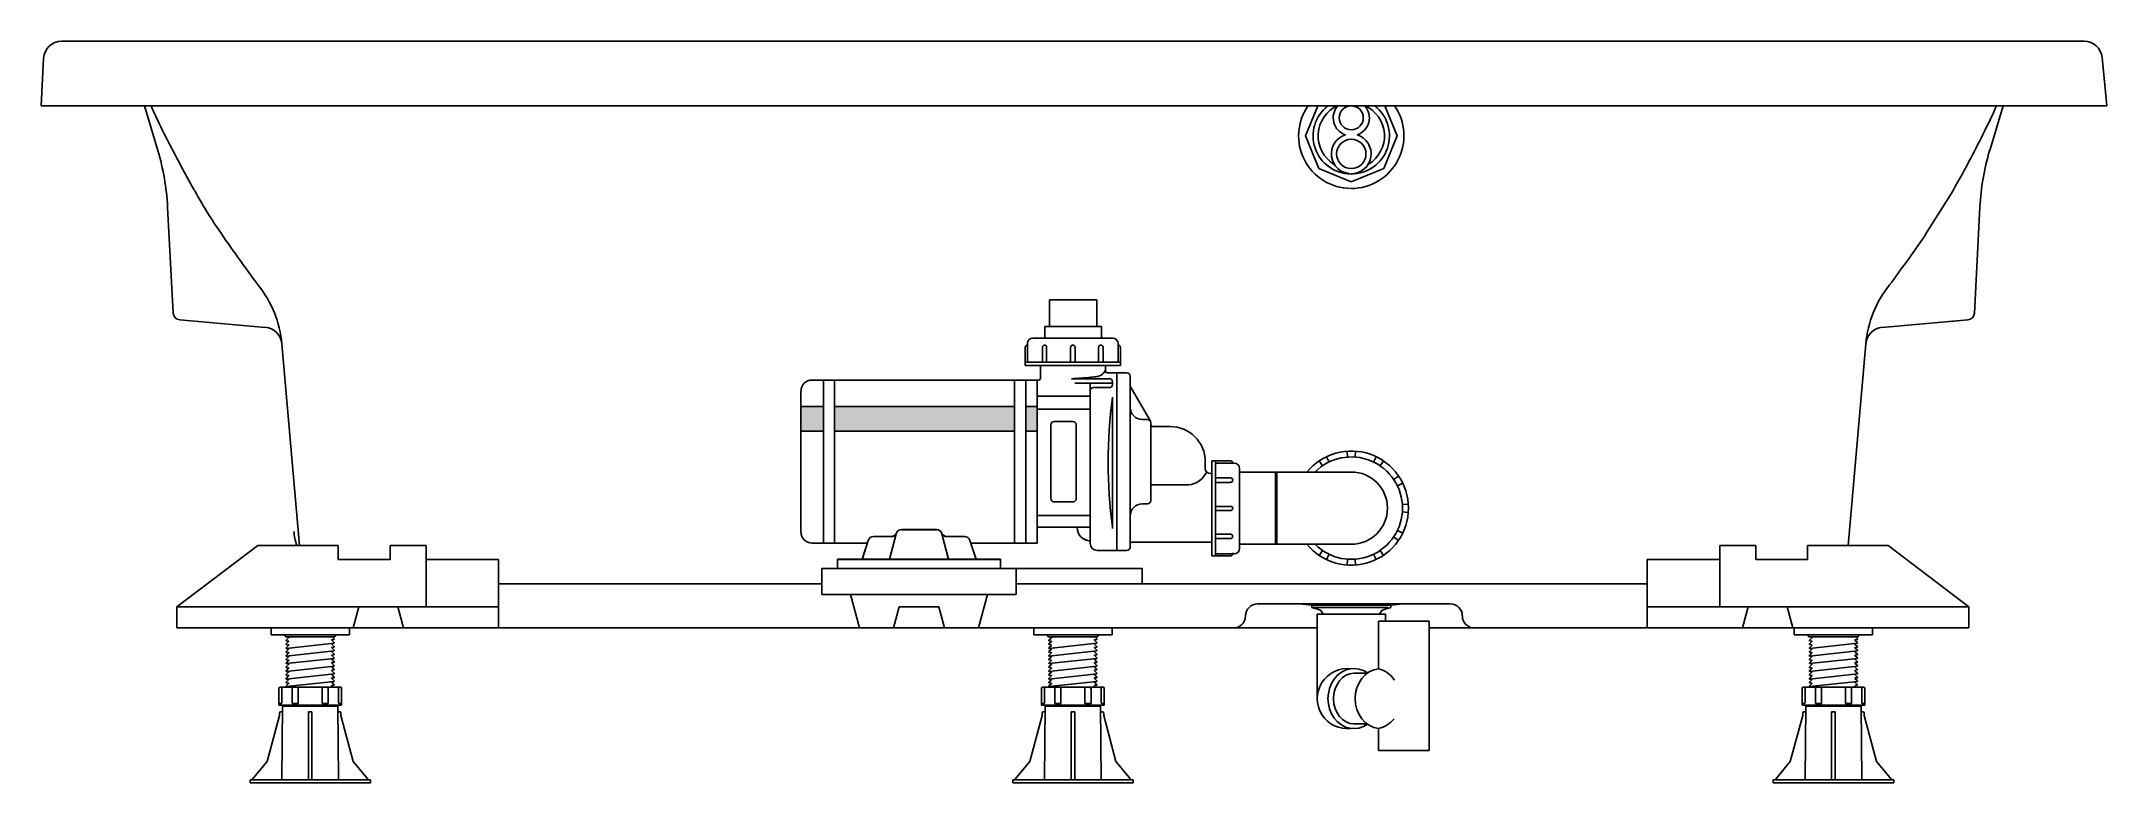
# Model space of a CAD drawing. Header units: millimetres. Extents: x -1216.53 to -1214.93, y 2253.85 to 2254.43.
import ezdxf

# ---------------------------------------------------------------- set-up
doc = ezdxf.new("R2010")
doc.units = ezdxf.units.MM
doc.header["$LTSCALE"] = 10
doc.layers.add('jacuzzi', color=1, linetype='Continuous')

msp = doc.modelspace()

# ---------------------------------------------------------------- hatches: boundary and pattern name
at = {"layer": 'jacuzzi'}
h = msp.add_hatch(color=256, dxfattribs=at)
h.paths.add_polyline_path([(-1215.9448, 2254.1459), (-1215.9448, 2254.1268), (-1215.9274, 2254.1268), (-1215.9274, 2254.1459)])
h.paths.add_polyline_path([(-1215.7793, 2254.1268), (-1215.7793, 2254.1459), (-1215.9188, 2254.1459), (-1215.9188, 2254.1268)])
h.paths.add_polyline_path([(-1215.7619, 2254.1459), (-1215.7706, 2254.1459), (-1215.7706, 2254.1268), (-1215.7619, 2254.1268)])

# ---------------------------------------------------------------- linework, layer by layer
for p, q in [((-1216.4534, 2254.3791), (-1216.443, 2254.3443)), ((-1215.0135, 2254.3791), (-1215.0239, 2254.3443)), ((-1215.0538, 2254.3108), (-1215.0725, 2254.2809)), ((-1216.4311, 2254.2183), (-1216.4355, 2254.3005)), ((-1216.4311, 2254.2183), (-1216.4355, 2254.3005)), ((-1215.0358, 2254.2183), (-1215.0315, 2254.3005)), ((-1215.0358, 2254.2183), (-1215.0315, 2254.3005)), ((-1215.7523, 2254.2286), (-1215.7157, 2254.2286)), ((-1216.426, 2254.213), (-1216.3598, 2254.2072)), ((-1215.0409, 2254.213), (-1215.1072, 2254.2072)), ((-1215.0409, 2254.213), (-1215.0546, 2254.2118)), ((-1216.3334, 2254.0381), (-1216.347, 2254.1945)), ((-1215.7694, 2254.1935), (-1215.7694, 2254.1946)), ((-1215.7694, 2254.1935), (-1215.7694, 2254.1946)), ((-1215.7694, 2254.1802), (-1215.7694, 2254.1935)), ((-1215.7652, 2254.1988), (-1215.7033, 2254.1988)), ((-1215.7558, 2254.2078), (-1215.7121, 2254.2078)), ((-1215.6991, 2254.1935), (-1215.6991, 2254.1946)), ((-1215.6991, 2254.1935), (-1215.6991, 2254.1946)), ((-1215.6991, 2254.1935), (-1215.6991, 2254.1802)), ((-1215.1336, 2254.0381), (-1215.1199, 2254.1945)), ((-1215.771, 2254.1802), (-1215.6974, 2254.1802)), ((-1215.771, 2254.1775), (-1215.6974, 2254.1775)), ((-1215.7593, 2254.1676), (-1215.7593, 2254.1775)), ((-1215.7089, 2254.1733), (-1215.7089, 2254.1775)), ((-1215.9361, 2254.1663), (-1215.7606, 2254.1663)), ((-1215.9274, 2254.1664), (-1215.9274, 2254.0399)), ((-1215.9274, 2254.1663), (-1215.9274, 2254.0398)), ((-1215.9188, 2254.1664), (-1215.9188, 2254.0399)), ((-1215.9188, 2254.1663), (-1215.9188, 2254.0398)), ((-1215.7793, 2254.1663), (-1215.7793, 2254.0398)), ((-1215.7706, 2254.1663), (-1215.7706, 2254.0398)), ((-1215.7619, 2254.1663), (-1215.7619, 2254.0522)), ((-1215.7619, 2254.1645), (-1215.7619, 2254.0521)), ((-1215.7352, 2254.1674), (-1215.7059, 2254.1674)), ((-1215.7327, 2254.1639), (-1215.7035, 2254.1639)), ((-1215.7183, 2254.1605), (-1215.7059, 2254.1605)), ((-1215.7076, 2254.172), (-1215.7001, 2254.172)), ((-1215.7076, 2254.1719), (-1215.7001, 2254.1719)), ((-1215.7035, 2254.165), (-1215.7035, 2254.1629)), ((-1215.7035, 2254.165), (-1215.7035, 2254.163)), ((-1215.7001, 2254.0341), (-1215.7001, 2254.1719)), ((-1215.7001, 2254.0341), (-1215.7001, 2254.1719)), ((-1215.6924, 2254.1719), (-1215.7001, 2254.1719)), ((-1215.6898, 2254.0367), (-1215.6898, 2254.1693)), ((-1215.674, 2254.1344), (-1215.6898, 2254.1617)), ((-1215.9448, 2254.1577), (-1215.9448, 2254.0485)), ((-1215.9448, 2254.1577), (-1215.9448, 2254.0485)), ((-1215.9274, 2254.1459), (-1215.9448, 2254.1459)), ((-1215.7793, 2254.1459), (-1215.9188, 2254.1459)), ((-1215.7706, 2254.1459), (-1215.7619, 2254.1459)), ((-1215.7619, 2254.1538), (-1215.7208, 2254.1538)), ((-1215.7035, 2254.152), (-1215.7035, 2254.0513)), ((-1215.7619, 2254.1437), (-1215.7208, 2254.1437)), ((-1215.7512, 2254.0744), (-1215.7512, 2254.1316)), ((-1215.7341, 2254.1342), (-1215.7486, 2254.1342)), ((-1215.7315, 2254.0744), (-1215.7315, 2254.1316)), ((-1215.6763, 2254.1357), (-1215.6803, 2254.1357)), ((-1215.6737, 2254.073), (-1215.6737, 2254.1331)), ((-1215.6589, 2254.1303), (-1215.6724, 2254.1303)), ((-1215.9274, 2254.1268), (-1215.9448, 2254.1268)), ((-1215.7793, 2254.1268), (-1215.9188, 2254.1268)), ((-1215.7706, 2254.1268), (-1215.7619, 2254.1268)), ((-1215.6316, 2254.0979), (-1215.6316, 2254.103)), ((-1215.6264, 2254.1036), (-1215.6264, 2254.0299)), ((-1215.6236, 2254.1036), (-1215.6236, 2254.0299)), ((-1215.6236, 2254.1019), (-1215.6092, 2254.1019)), ((-1215.605, 2254.0978), (-1215.605, 2254.0359)), ((-1215.605, 2254.0977), (-1215.605, 2254.0358)), ((-1215.5434, 2254.1036), (-1215.5408, 2254.0998)), ((-1215.5357, 2254.1027), (-1215.5377, 2254.1069)), ((-1215.5217, 2254.1112), (-1215.5214, 2254.1065)), ((-1215.5155, 2254.1065), (-1215.5152, 2254.1112)), ((-1215.4992, 2254.1069), (-1215.5012, 2254.1027)), ((-1215.4962, 2254.0998), (-1215.4935, 2254.1036)), ((-1215.6446, 2254.085), (-1215.6737, 2254.085)), ((-1215.627, 2254.0938), (-1215.6275, 2254.0938)), ((-1215.605, 2254.095), (-1215.5761, 2254.095)), ((-1215.5185, 2254.095), (-1215.5773, 2254.095)), ((-1215.5773, 2254.095), (-1215.5773, 2254.039)), ((-1215.5761, 2254.095), (-1215.5761, 2254.039)), ((-1215.5761, 2254.0912), (-1215.5761, 2254.0462)), ((-1215.5761, 2254.0912), (-1215.5761, 2254.0428)), ((-1215.4818, 2254.0919), (-1215.4857, 2254.0893)), ((-1215.4828, 2254.0842), (-1215.4785, 2254.0863)), ((-1215.7341, 2254.0718), (-1215.7486, 2254.0718)), ((-1215.6763, 2254.0704), (-1215.6803, 2254.0704)), ((-1215.4743, 2254.0702), (-1215.4789, 2254.0699)), ((-1215.4789, 2254.0641), (-1215.4743, 2254.0637)), ((-1215.8669, 2254.0504), (-1215.8533, 2254.0504)), ((-1215.8669, 2254.0503), (-1215.8533, 2254.0503)), ((-1215.8398, 2254.0504), (-1215.8533, 2254.0504)), ((-1215.8398, 2254.0503), (-1215.8533, 2254.0503)), ((-1215.7619, 2254.0615), (-1215.7619, 2254.0522)), ((-1215.7619, 2254.0614), (-1215.7619, 2254.0521)), ((-1215.7619, 2254.0614), (-1215.7208, 2254.0614)), ((-1215.7208, 2254.0522), (-1215.7619, 2254.0522)), ((-1215.7619, 2254.0522), (-1215.7619, 2254.0399)), ((-1215.7619, 2254.0521), (-1215.7619, 2254.0398)), ((-1215.7208, 2254.0615), (-1215.7208, 2254.0522)), ((-1215.7208, 2254.0614), (-1215.7208, 2254.0521)), ((-1215.5761, 2254.0497), (-1215.5761, 2254.0462)), ((-1215.4785, 2254.0477), (-1215.4828, 2254.0497)), ((-1216.4283, 2253.9905), (-1216.3656, 2254.0381)), ((-1216.3032, 2254.0381), (-1216.3656, 2254.0381)), ((-1216.3032, 2254.0381), (-1216.3032, 2254.0271)), ((-1216.2631, 2254.0381), (-1216.2352, 2254.0381)), ((-1216.2631, 2254.0381), (-1216.2631, 2254.0271)), ((-1216.2352, 2254.0381), (-1216.2352, 2253.9905)), ((-1215.9361, 2254.0399), (-1215.8934, 2254.0399)), ((-1215.9361, 2254.0398), (-1215.8934, 2254.0398)), ((-1215.8975, 2254.0274), (-1215.8927, 2254.042)), ((-1215.8975, 2254.0273), (-1215.8927, 2254.0419)), ((-1215.8886, 2254.045), (-1215.8749, 2254.045)), ((-1215.8886, 2254.0449), (-1215.8749, 2254.0449)), ((-1215.8711, 2254.0472), (-1215.8762, 2254.0274)), ((-1215.8711, 2254.0471), (-1215.8762, 2254.0273)), ((-1215.8356, 2254.0472), (-1215.8305, 2254.0274)), ((-1215.8356, 2254.0471), (-1215.8305, 2254.0273)), ((-1215.8181, 2254.045), (-1215.8318, 2254.045)), ((-1215.8181, 2254.0449), (-1215.8318, 2254.0449)), ((-1215.8092, 2254.0274), (-1215.814, 2254.042)), ((-1215.8092, 2254.0273), (-1215.814, 2254.0419)), ((-1215.8133, 2254.0398), (-1215.7619, 2254.0398)), ((-1215.7208, 2254.0416), (-1215.7208, 2254.0396)), ((-1215.7208, 2254.0416), (-1215.7208, 2254.0396)), ((-1215.7001, 2254.0341), (-1215.7153, 2254.0341)), ((-1215.6924, 2254.0341), (-1215.7001, 2254.0341)), ((-1215.6264, 2254.0407), (-1215.6884, 2254.0407)), ((-1215.605, 2254.039), (-1215.5761, 2254.039)), ((-1215.5185, 2254.039), (-1215.5773, 2254.039)), ((-1215.5408, 2254.0342), (-1215.5434, 2254.0303)), ((-1215.4935, 2254.0303), (-1215.4962, 2254.0342)), ((-1215.4857, 2254.0447), (-1215.4818, 2254.042)), ((-1215.2052, 2254.0381), (-1215.2331, 2254.0381)), ((-1215.2331, 2254.0381), (-1215.2331, 2253.9905)), ((-1215.2052, 2254.0381), (-1215.2052, 2254.0271)), ((-1215.1651, 2254.0381), (-1215.1027, 2254.0381)), ((-1215.1651, 2254.0381), (-1215.1651, 2254.0271)), ((-1215.04, 2253.9905), (-1215.1027, 2254.0381)), ((-1216.1791, 2254.0271), (-1216.1791, 2253.9741)), ((-1215.778, 2254.0201), (-1215.9287, 2254.0201)), ((-1215.9287, 2254.0201), (-1215.9287, 2254.0001)), ((-1215.9187, 2254.0201), (-1215.788, 2254.0201)), ((-1215.9164, 2254.0201), (-1215.9164, 2254.0274)), ((-1215.9164, 2254.0274), (-1215.7903, 2254.0274)), ((-1215.9164, 2254.0201), (-1215.9164, 2254.0273)), ((-1215.9164, 2254.0273), (-1215.7903, 2254.0273)), ((-1215.7903, 2254.0201), (-1215.9164, 2254.0201)), ((-1215.7903, 2254.0201), (-1215.7903, 2254.0274)), ((-1215.7903, 2254.0201), (-1215.7903, 2254.0273)), ((-1215.778, 2254.0201), (-1215.778, 2254.0001)), ((-1215.778, 2254.0201), (-1215.6806, 2254.0201)), ((-1215.6806, 2254.0201), (-1215.6806, 2254.0084)), ((-1215.6104, 2254.0316), (-1215.6236, 2254.0316)), ((-1215.6104, 2254.0317), (-1215.6092, 2254.0317)), ((-1215.6104, 2254.0316), (-1215.6092, 2254.0316)), ((-1215.5377, 2254.0271), (-1215.5357, 2254.0313)), ((-1215.5214, 2254.0274), (-1215.5217, 2254.0228)), ((-1215.5152, 2254.0228), (-1215.5155, 2254.0274)), ((-1215.5012, 2254.0313), (-1215.4992, 2254.0271)), ((-1215.2892, 2254.0271), (-1215.2892, 2253.9741)), ((-1216.1791, 2254.0083), (-1215.9287, 2254.0083)), ((-1215.778, 2254.0001), (-1215.9287, 2254.0001)), ((-1215.9064, 2254.0001), (-1215.8995, 2253.9741)), ((-1215.8002, 2254.0001), (-1215.8072, 2253.9741)), ((-1215.778, 2254.0084), (-1215.2892, 2254.0084)), ((-1216.4283, 2253.9905), (-1216.1791, 2253.9905)), ((-1216.4283, 2253.9741), (-1216.4283, 2253.9905)), ((-1216.2874, 2253.9905), (-1216.2918, 2253.9741)), ((-1216.2572, 2253.9905), (-1216.2528, 2253.9741)), ((-1215.8687, 2253.9905), (-1215.8731, 2253.9741)), ((-1215.8687, 2253.9905), (-1215.838, 2253.9905)), ((-1215.838, 2253.9905), (-1215.8336, 2253.9741)), ((-1215.5911, 2253.9927), (-1215.4418, 2253.9927)), ((-1215.5585, 2253.9927), (-1215.5491, 2253.9918)), ((-1215.5585, 2253.9927), (-1215.5491, 2253.9918)), ((-1215.5491, 2253.9918), (-1215.4878, 2253.9918)), ((-1215.5491, 2253.9918), (-1215.5491, 2253.9899)), ((-1215.5491, 2253.9918), (-1215.5491, 2253.9899)), ((-1215.5491, 2253.9899), (-1215.49, 2253.9899)), ((-1215.5446, 2253.9887), (-1215.5491, 2253.9899)), ((-1215.5448, 2253.9193), (-1215.5448, 2253.9848)), ((-1215.5448, 2253.9848), (-1215.4921, 2253.9848)), ((-1215.4923, 2253.9887), (-1215.4878, 2253.9899)), ((-1215.4921, 2253.9848), (-1215.4921, 2253.9794)), ((-1215.4785, 2253.9927), (-1215.4878, 2253.9918)), ((-1215.4785, 2253.9927), (-1215.4878, 2253.9918)), ((-1215.4878, 2253.9918), (-1215.4878, 2253.9899)), ((-1215.4878, 2253.9918), (-1215.4878, 2253.9899)), ((-1215.04, 2253.9905), (-1215.2892, 2253.9905)), ((-1215.2111, 2253.9905), (-1215.2155, 2253.9741)), ((-1215.1809, 2253.9905), (-1215.1765, 2253.9741)), ((-1215.04, 2253.9741), (-1215.04, 2253.9905)), ((-1216.4283, 2253.9741), (-1215.5448, 2253.9741)), ((-1216.3608, 2253.9741), (-1216.2892, 2253.9741)), ((-1216.3553, 2253.9741), (-1216.3553, 2253.9687)), ((-1216.3553, 2253.9741), (-1216.3553, 2253.9687)), ((-1216.2946, 2253.9687), (-1216.3553, 2253.9687)), ((-1216.3441, 2253.9683), (-1216.3441, 2253.9683)), ((-1216.2946, 2253.9741), (-1216.2946, 2253.9687)), ((-1216.2946, 2253.9741), (-1216.2946, 2253.9687)), ((-1215.77, 2253.9741), (-1215.6983, 2253.9741)), ((-1215.7645, 2253.9741), (-1215.7645, 2253.9687)), ((-1215.7645, 2253.9741), (-1215.7645, 2253.9687)), ((-1215.7038, 2253.9687), (-1215.7645, 2253.9687)), ((-1215.7533, 2253.9683), (-1215.7533, 2253.9683)), ((-1215.7038, 2253.9741), (-1215.7038, 2253.9687)), ((-1215.7038, 2253.9741), (-1215.7038, 2253.9687)), ((-1215.4974, 2253.9794), (-1215.4974, 2253.9425)), ((-1215.4974, 2253.9794), (-1215.4581, 2253.9794)), ((-1215.4581, 2253.9794), (-1215.4581, 2253.8791)), ((-1215.4581, 2253.9741), (-1215.04, 2253.9741)), ((-1215.1808, 2253.9741), (-1215.1092, 2253.9741)), ((-1215.1753, 2253.9741), (-1215.1753, 2253.9687)), ((-1215.1753, 2253.9741), (-1215.1753, 2253.9687)), ((-1215.1146, 2253.9687), (-1215.1753, 2253.9687)), ((-1215.1641, 2253.9683), (-1215.1641, 2253.9683)), ((-1215.1146, 2253.9741), (-1215.1146, 2253.9687)), ((-1215.1146, 2253.9741), (-1215.1146, 2253.9687)), ((-1216.3441, 2253.9673), (-1216.3429, 2253.9673)), ((-1216.3441, 2253.9623), (-1216.3441, 2253.9623)), ((-1216.3436, 2253.9673), (-1216.3436, 2253.9671)), ((-1216.3436, 2253.9671), (-1216.3418, 2253.9669)), ((-1216.3417, 2253.9665), (-1216.3436, 2253.9646)), ((-1216.3436, 2253.9646), (-1216.3436, 2253.9642)), ((-1216.3436, 2253.9642), (-1216.3418, 2253.9639)), ((-1216.3417, 2253.9636), (-1216.3436, 2253.9617)), ((-1216.3436, 2253.9582), (-1216.3064, 2253.9622)), ((-1216.3436, 2253.9617), (-1216.3436, 2253.9612)), ((-1216.3436, 2253.9612), (-1216.3418, 2253.961)), ((-1216.3417, 2253.9606), (-1216.3436, 2253.9587)), ((-1216.3436, 2253.9587), (-1216.3436, 2253.9582)), ((-1216.3436, 2253.9582), (-1216.3418, 2253.958)), ((-1216.3417, 2253.9577), (-1216.3436, 2253.9558)), ((-1216.3436, 2253.9523), (-1216.3064, 2253.9563)), ((-1216.3436, 2253.9558), (-1216.3436, 2253.9553)), ((-1216.3436, 2253.9553), (-1216.3418, 2253.9551)), ((-1216.3417, 2253.9547), (-1216.3436, 2253.9528)), ((-1216.3436, 2253.9528), (-1216.3436, 2253.9523)), ((-1216.3436, 2253.9523), (-1216.3418, 2253.9521)), ((-1216.3429, 2253.9673), (-1216.3058, 2253.9673)), ((-1216.3083, 2253.9646), (-1216.3064, 2253.9627)), ((-1216.3083, 2253.9616), (-1216.3064, 2253.9597)), ((-1216.3083, 2253.9587), (-1216.3064, 2253.9568)), ((-1216.3083, 2253.9557), (-1216.3064, 2253.9538)), ((-1216.3083, 2253.9528), (-1216.3064, 2253.9509)), ((-1216.3064, 2253.9652), (-1216.3082, 2253.965)), ((-1216.3064, 2253.9622), (-1216.3082, 2253.962)), ((-1216.3064, 2253.9593), (-1216.3082, 2253.959)), ((-1216.3064, 2253.9563), (-1216.3082, 2253.9561)), ((-1216.3064, 2253.9533), (-1216.3082, 2253.9531)), ((-1216.3072, 2253.9665), (-1216.3064, 2253.9657)), ((-1216.3064, 2253.9657), (-1216.3064, 2253.9652)), ((-1216.3064, 2253.9627), (-1216.3064, 2253.9622)), ((-1216.3064, 2253.9597), (-1216.3064, 2253.9593)), ((-1216.3064, 2253.9568), (-1216.3064, 2253.9563)), ((-1216.3064, 2253.9538), (-1216.3064, 2253.9533)), ((-1215.7533, 2253.9673), (-1215.7521, 2253.9673)), ((-1215.7533, 2253.9623), (-1215.7533, 2253.9623)), ((-1215.7527, 2253.9673), (-1215.7527, 2253.9671)), ((-1215.7527, 2253.9671), (-1215.751, 2253.9669)), ((-1215.7508, 2253.9665), (-1215.7527, 2253.9646)), ((-1215.7527, 2253.9646), (-1215.7527, 2253.9642)), ((-1215.7527, 2253.9642), (-1215.751, 2253.9639)), ((-1215.7508, 2253.9636), (-1215.7527, 2253.9617)), ((-1215.7527, 2253.9582), (-1215.7155, 2253.9622)), ((-1215.7527, 2253.9617), (-1215.7527, 2253.9612)), ((-1215.7527, 2253.9612), (-1215.751, 2253.961)), ((-1215.7508, 2253.9606), (-1215.7527, 2253.9587)), ((-1215.7527, 2253.9587), (-1215.7527, 2253.9582)), ((-1215.7527, 2253.9582), (-1215.751, 2253.958)), ((-1215.7508, 2253.9577), (-1215.7527, 2253.9558)), ((-1215.7527, 2253.9523), (-1215.7155, 2253.9563)), ((-1215.7527, 2253.9558), (-1215.7527, 2253.9553)), ((-1215.7527, 2253.9553), (-1215.751, 2253.9551)), ((-1215.7508, 2253.9547), (-1215.7527, 2253.9528)), ((-1215.7527, 2253.9528), (-1215.7527, 2253.9523)), ((-1215.7527, 2253.9523), (-1215.751, 2253.9521)), ((-1215.7521, 2253.9673), (-1215.715, 2253.9673)), ((-1215.7174, 2253.9646), (-1215.7155, 2253.9627)), ((-1215.7174, 2253.9616), (-1215.7155, 2253.9597)), ((-1215.7174, 2253.9587), (-1215.7155, 2253.9568)), ((-1215.7174, 2253.9557), (-1215.7155, 2253.9538)), ((-1215.7174, 2253.9528), (-1215.7155, 2253.9509)), ((-1215.7155, 2253.9652), (-1215.7173, 2253.965)), ((-1215.7155, 2253.9622), (-1215.7173, 2253.962)), ((-1215.7155, 2253.9593), (-1215.7173, 2253.959)), ((-1215.7155, 2253.9563), (-1215.7173, 2253.9561)), ((-1215.7155, 2253.9533), (-1215.7173, 2253.9531)), ((-1215.7163, 2253.9665), (-1215.7155, 2253.9657)), ((-1215.7155, 2253.9657), (-1215.7155, 2253.9652)), ((-1215.7155, 2253.9627), (-1215.7155, 2253.9622)), ((-1215.7155, 2253.9597), (-1215.7155, 2253.9593)), ((-1215.7155, 2253.9568), (-1215.7155, 2253.9563)), ((-1215.7155, 2253.9538), (-1215.7155, 2253.9533)), ((-1215.1641, 2253.9673), (-1215.1629, 2253.9673)), ((-1215.1641, 2253.9623), (-1215.1641, 2253.9623)), ((-1215.1636, 2253.9673), (-1215.1636, 2253.9671)), ((-1215.1636, 2253.9671), (-1215.1618, 2253.9669)), ((-1215.1617, 2253.9665), (-1215.1636, 2253.9646)), ((-1215.1636, 2253.9646), (-1215.1636, 2253.9642)), ((-1215.1636, 2253.9642), (-1215.1618, 2253.9639)), ((-1215.1617, 2253.9636), (-1215.1636, 2253.9617)), ((-1215.1636, 2253.9582), (-1215.1264, 2253.9622)), ((-1215.1636, 2253.9617), (-1215.1636, 2253.9612)), ((-1215.1636, 2253.9612), (-1215.1618, 2253.961)), ((-1215.1617, 2253.9606), (-1215.1636, 2253.9587)), ((-1215.1636, 2253.9587), (-1215.1636, 2253.9582)), ((-1215.1636, 2253.9582), (-1215.1618, 2253.958)), ((-1215.1617, 2253.9577), (-1215.1636, 2253.9558)), ((-1215.1636, 2253.9523), (-1215.1264, 2253.9563)), ((-1215.1636, 2253.9558), (-1215.1636, 2253.9553)), ((-1215.1636, 2253.9553), (-1215.1618, 2253.9551)), ((-1215.1617, 2253.9547), (-1215.1636, 2253.9528)), ((-1215.1636, 2253.9528), (-1215.1636, 2253.9523)), ((-1215.1636, 2253.9523), (-1215.1618, 2253.9521)), ((-1215.1629, 2253.9673), (-1215.1258, 2253.9673)), ((-1215.1283, 2253.9646), (-1215.1264, 2253.9627)), ((-1215.1283, 2253.9616), (-1215.1264, 2253.9597)), ((-1215.1283, 2253.9587), (-1215.1264, 2253.9568)), ((-1215.1283, 2253.9557), (-1215.1264, 2253.9538)), ((-1215.1283, 2253.9528), (-1215.1264, 2253.9509)), ((-1215.1264, 2253.9652), (-1215.1282, 2253.965)), ((-1215.1264, 2253.9622), (-1215.1282, 2253.962)), ((-1215.1264, 2253.9593), (-1215.1282, 2253.959)), ((-1215.1264, 2253.9563), (-1215.1282, 2253.9561)), ((-1215.1264, 2253.9533), (-1215.1282, 2253.9531)), ((-1215.1272, 2253.9665), (-1215.1264, 2253.9657)), ((-1215.1264, 2253.9657), (-1215.1264, 2253.9652)), ((-1215.1264, 2253.9627), (-1215.1264, 2253.9622)), ((-1215.1264, 2253.9597), (-1215.1264, 2253.9593)), ((-1215.1264, 2253.9568), (-1215.1264, 2253.9563)), ((-1215.1264, 2253.9538), (-1215.1264, 2253.9533)), ((-1216.3417, 2253.9517), (-1216.3436, 2253.9498)), ((-1216.3436, 2253.9464), (-1216.3064, 2253.9504)), ((-1216.3436, 2253.9498), (-1216.3436, 2253.9493)), ((-1216.3436, 2253.9493), (-1216.3418, 2253.9491)), ((-1216.3417, 2253.9488), (-1216.3436, 2253.9469)), ((-1216.3436, 2253.9469), (-1216.3436, 2253.9464)), ((-1216.3436, 2253.9464), (-1216.3418, 2253.9462)), ((-1216.3417, 2253.9458), (-1216.3436, 2253.9439)), ((-1216.3436, 2253.9404), (-1216.3064, 2253.9444)), ((-1216.3436, 2253.9439), (-1216.3436, 2253.9434)), ((-1216.3436, 2253.9434), (-1216.3418, 2253.9432)), ((-1216.3417, 2253.9428), (-1216.3436, 2253.9409)), ((-1216.3436, 2253.9409), (-1216.3436, 2253.9404)), ((-1216.3436, 2253.9404), (-1216.3418, 2253.9402)), ((-1216.3417, 2253.9399), (-1216.3436, 2253.938)), ((-1216.3436, 2253.9345), (-1216.3064, 2253.9385)), ((-1216.3436, 2253.938), (-1216.3436, 2253.9375)), ((-1216.3436, 2253.9375), (-1216.3418, 2253.9373)), ((-1216.3417, 2253.9369), (-1216.3436, 2253.935)), ((-1216.3083, 2253.9498), (-1216.3064, 2253.9479)), ((-1216.3083, 2253.9468), (-1216.3064, 2253.9449)), ((-1216.3083, 2253.9439), (-1216.3064, 2253.942)), ((-1216.3083, 2253.9409), (-1216.3064, 2253.939)), ((-1216.3083, 2253.9379), (-1216.3064, 2253.936)), ((-1216.3064, 2253.9504), (-1216.3082, 2253.9502)), ((-1216.3064, 2253.9474), (-1216.3082, 2253.9472)), ((-1216.3064, 2253.9444), (-1216.3082, 2253.9442)), ((-1216.3064, 2253.9415), (-1216.3082, 2253.9413)), ((-1216.3064, 2253.9385), (-1216.3082, 2253.9383)), ((-1216.3064, 2253.9509), (-1216.3064, 2253.9504)), ((-1216.3064, 2253.9479), (-1216.3064, 2253.9474)), ((-1216.3064, 2253.9449), (-1216.3064, 2253.9444)), ((-1216.3064, 2253.942), (-1216.3064, 2253.9415)), ((-1216.3064, 2253.939), (-1216.3064, 2253.9385)), ((-1216.3064, 2253.936), (-1216.3064, 2253.9355)), ((-1215.7508, 2253.9517), (-1215.7527, 2253.9498)), ((-1215.7527, 2253.9464), (-1215.7155, 2253.9504)), ((-1215.7527, 2253.9498), (-1215.7527, 2253.9493)), ((-1215.7527, 2253.9493), (-1215.751, 2253.9491)), ((-1215.7508, 2253.9488), (-1215.7527, 2253.9469)), ((-1215.7527, 2253.9469), (-1215.7527, 2253.9464)), ((-1215.7527, 2253.9464), (-1215.751, 2253.9462)), ((-1215.7508, 2253.9458), (-1215.7527, 2253.9439)), ((-1215.7527, 2253.9404), (-1215.7155, 2253.9444)), ((-1215.7527, 2253.9439), (-1215.7527, 2253.9434)), ((-1215.7527, 2253.9434), (-1215.751, 2253.9432)), ((-1215.7508, 2253.9428), (-1215.7527, 2253.9409)), ((-1215.7527, 2253.9409), (-1215.7527, 2253.9404)), ((-1215.7527, 2253.9404), (-1215.751, 2253.9402)), ((-1215.7508, 2253.9399), (-1215.7527, 2253.938)), ((-1215.7527, 2253.9345), (-1215.7155, 2253.9385)), ((-1215.7527, 2253.938), (-1215.7527, 2253.9375)), ((-1215.7527, 2253.9375), (-1215.751, 2253.9373)), ((-1215.7508, 2253.9369), (-1215.7527, 2253.935)), ((-1215.7174, 2253.9498), (-1215.7155, 2253.9479)), ((-1215.7174, 2253.9468), (-1215.7155, 2253.9449)), ((-1215.7174, 2253.9439), (-1215.7155, 2253.942)), ((-1215.7174, 2253.9409), (-1215.7155, 2253.939)), ((-1215.7174, 2253.9379), (-1215.7155, 2253.936)), ((-1215.7155, 2253.9504), (-1215.7173, 2253.9502)), ((-1215.7155, 2253.9474), (-1215.7173, 2253.9472)), ((-1215.7155, 2253.9444), (-1215.7173, 2253.9442)), ((-1215.7155, 2253.9415), (-1215.7173, 2253.9413)), ((-1215.7155, 2253.9385), (-1215.7173, 2253.9383)), ((-1215.7155, 2253.9509), (-1215.7155, 2253.9504)), ((-1215.7155, 2253.9479), (-1215.7155, 2253.9474)), ((-1215.7155, 2253.9449), (-1215.7155, 2253.9444)), ((-1215.7155, 2253.942), (-1215.7155, 2253.9415)), ((-1215.7155, 2253.939), (-1215.7155, 2253.9385)), ((-1215.7155, 2253.936), (-1215.7155, 2253.9355)), ((-1215.5164, 2253.9389), (-1215.5062, 2253.9389)), ((-1215.1617, 2253.9517), (-1215.1636, 2253.9498)), ((-1215.1636, 2253.9464), (-1215.1264, 2253.9504)), ((-1215.1636, 2253.9498), (-1215.1636, 2253.9493)), ((-1215.1636, 2253.9493), (-1215.1618, 2253.9491)), ((-1215.1617, 2253.9488), (-1215.1636, 2253.9469)), ((-1215.1636, 2253.9469), (-1215.1636, 2253.9464)), ((-1215.1636, 2253.9464), (-1215.1618, 2253.9462)), ((-1215.1617, 2253.9458), (-1215.1636, 2253.9439)), ((-1215.1636, 2253.9404), (-1215.1264, 2253.9444)), ((-1215.1636, 2253.9439), (-1215.1636, 2253.9434)), ((-1215.1636, 2253.9434), (-1215.1618, 2253.9432)), ((-1215.1617, 2253.9428), (-1215.1636, 2253.9409)), ((-1215.1636, 2253.9409), (-1215.1636, 2253.9404)), ((-1215.1636, 2253.9404), (-1215.1618, 2253.9402)), ((-1215.1617, 2253.9399), (-1215.1636, 2253.938)), ((-1215.1636, 2253.9345), (-1215.1264, 2253.9385)), ((-1215.1636, 2253.938), (-1215.1636, 2253.9375)), ((-1215.1636, 2253.9375), (-1215.1618, 2253.9373)), ((-1215.1617, 2253.9369), (-1215.1636, 2253.935)), ((-1215.1283, 2253.9498), (-1215.1264, 2253.9479)), ((-1215.1283, 2253.9468), (-1215.1264, 2253.9449)), ((-1215.1283, 2253.9439), (-1215.1264, 2253.942)), ((-1215.1283, 2253.9409), (-1215.1264, 2253.939)), ((-1215.1283, 2253.9379), (-1215.1264, 2253.936)), ((-1215.1264, 2253.9504), (-1215.1282, 2253.9502)), ((-1215.1264, 2253.9474), (-1215.1282, 2253.9472)), ((-1215.1264, 2253.9444), (-1215.1282, 2253.9442)), ((-1215.1264, 2253.9415), (-1215.1282, 2253.9413)), ((-1215.1264, 2253.9385), (-1215.1282, 2253.9383)), ((-1215.1264, 2253.9509), (-1215.1264, 2253.9504)), ((-1215.1264, 2253.9479), (-1215.1264, 2253.9474)), ((-1215.1264, 2253.9449), (-1215.1264, 2253.9444)), ((-1215.1264, 2253.942), (-1215.1264, 2253.9415)), ((-1215.1264, 2253.939), (-1215.1264, 2253.9385)), ((-1215.1264, 2253.936), (-1215.1264, 2253.9355)), ((-1216.3492, 2253.9142), (-1216.3492, 2253.9272)), ((-1216.3483, 2253.9282), (-1216.3016, 2253.9282)), ((-1216.3469, 2253.916), (-1216.3469, 2253.9272)), ((-1216.3438, 2253.9282), (-1216.3061, 2253.9282)), ((-1216.3436, 2253.935), (-1216.3436, 2253.9345)), ((-1216.3436, 2253.9345), (-1216.3418, 2253.9343)), ((-1216.3417, 2253.9339), (-1216.3436, 2253.932)), ((-1216.3436, 2253.9286), (-1216.3064, 2253.9326)), ((-1216.3436, 2253.932), (-1216.3436, 2253.9316)), ((-1216.3436, 2253.9316), (-1216.3418, 2253.9313)), ((-1216.3417, 2253.931), (-1216.3436, 2253.9291)), ((-1216.3436, 2253.9291), (-1216.3436, 2253.9286)), ((-1216.3436, 2253.9286), (-1216.3418, 2253.9284)), ((-1216.339, 2253.9282), (-1216.339, 2253.9156)), ((-1216.3343, 2253.9282), (-1216.3343, 2253.9156)), ((-1216.3156, 2253.9282), (-1216.3156, 2253.9156)), ((-1216.311, 2253.9282), (-1216.311, 2253.9156)), ((-1216.3083, 2253.935), (-1216.3064, 2253.9331)), ((-1216.3083, 2253.932), (-1216.3064, 2253.9301)), ((-1216.3083, 2253.929), (-1216.3074, 2253.9282)), ((-1216.3064, 2253.9355), (-1216.3082, 2253.9353)), ((-1216.3064, 2253.9326), (-1216.3082, 2253.9324)), ((-1216.3064, 2253.9296), (-1216.3082, 2253.9294)), ((-1216.3064, 2253.9331), (-1216.3064, 2253.9326)), ((-1216.3064, 2253.9301), (-1216.3064, 2253.9296)), ((-1216.303, 2253.916), (-1216.303, 2253.9272)), ((-1216.3007, 2253.9152), (-1216.3007, 2253.9272)), ((-1215.7584, 2253.9142), (-1215.7584, 2253.9272)), ((-1215.7575, 2253.9282), (-1215.7108, 2253.9282)), ((-1215.7561, 2253.916), (-1215.7561, 2253.9272)), ((-1215.753, 2253.9282), (-1215.7153, 2253.9282)), ((-1215.7527, 2253.935), (-1215.7527, 2253.9345)), ((-1215.7527, 2253.9345), (-1215.751, 2253.9343)), ((-1215.7508, 2253.9339), (-1215.7527, 2253.932)), ((-1215.7527, 2253.9286), (-1215.7155, 2253.9326)), ((-1215.7527, 2253.932), (-1215.7527, 2253.9316)), ((-1215.7527, 2253.9316), (-1215.751, 2253.9313)), ((-1215.7508, 2253.931), (-1215.7527, 2253.9291)), ((-1215.7527, 2253.9291), (-1215.7527, 2253.9286)), ((-1215.7527, 2253.9286), (-1215.751, 2253.9284)), ((-1215.7481, 2253.9282), (-1215.7481, 2253.9156)), ((-1215.7435, 2253.9282), (-1215.7435, 2253.9156)), ((-1215.7248, 2253.9282), (-1215.7248, 2253.9156)), ((-1215.7201, 2253.9282), (-1215.7201, 2253.9156)), ((-1215.7174, 2253.935), (-1215.7155, 2253.9331)), ((-1215.7174, 2253.932), (-1215.7155, 2253.9301)), ((-1215.7174, 2253.929), (-1215.7166, 2253.9282)), ((-1215.7155, 2253.9355), (-1215.7173, 2253.9353)), ((-1215.7155, 2253.9326), (-1215.7173, 2253.9324)), ((-1215.7155, 2253.9296), (-1215.7173, 2253.9294)), ((-1215.7155, 2253.9331), (-1215.7155, 2253.9326)), ((-1215.7155, 2253.9301), (-1215.7155, 2253.9296)), ((-1215.7122, 2253.916), (-1215.7122, 2253.9272)), ((-1215.7099, 2253.9152), (-1215.7099, 2253.9272)), ((-1215.1692, 2253.9142), (-1215.1692, 2253.9272)), ((-1215.1683, 2253.9282), (-1215.1216, 2253.9282)), ((-1215.1669, 2253.916), (-1215.1669, 2253.9272)), ((-1215.1638, 2253.9282), (-1215.1261, 2253.9282)), ((-1215.1636, 2253.935), (-1215.1636, 2253.9345)), ((-1215.1636, 2253.9345), (-1215.1618, 2253.9343)), ((-1215.1617, 2253.9339), (-1215.1636, 2253.932)), ((-1215.1636, 2253.9286), (-1215.1264, 2253.9326)), ((-1215.1636, 2253.932), (-1215.1636, 2253.9316)), ((-1215.1636, 2253.9316), (-1215.1618, 2253.9313)), ((-1215.1617, 2253.931), (-1215.1636, 2253.9291)), ((-1215.1636, 2253.9291), (-1215.1636, 2253.9286)), ((-1215.1636, 2253.9286), (-1215.1618, 2253.9284)), ((-1215.159, 2253.9282), (-1215.159, 2253.9156)), ((-1215.1543, 2253.9282), (-1215.1543, 2253.9156)), ((-1215.1356, 2253.9282), (-1215.1356, 2253.9156)), ((-1215.131, 2253.9282), (-1215.131, 2253.9156)), ((-1215.1283, 2253.935), (-1215.1264, 2253.9331)), ((-1215.1283, 2253.932), (-1215.1264, 2253.9301)), ((-1215.1283, 2253.929), (-1215.1274, 2253.9282)), ((-1215.1264, 2253.9355), (-1215.1282, 2253.9353)), ((-1215.1264, 2253.9326), (-1215.1282, 2253.9324)), ((-1215.1264, 2253.9296), (-1215.1282, 2253.9294)), ((-1215.1264, 2253.9331), (-1215.1264, 2253.9326)), ((-1215.1264, 2253.9301), (-1215.1264, 2253.9296)), ((-1215.123, 2253.916), (-1215.123, 2253.9272)), ((-1215.1207, 2253.9152), (-1215.1207, 2253.9272)), ((-1216.3584, 2253.8706), (-1216.3488, 2253.9063)), ((-1216.3492, 2253.9156), (-1216.3474, 2253.9156)), ((-1216.3492, 2253.9142), (-1216.3492, 2253.9152)), ((-1216.3492, 2253.9142), (-1216.3007, 2253.9142)), ((-1216.3488, 2253.9063), (-1216.3488, 2253.9082)), ((-1216.3478, 2253.9091), (-1216.3464, 2253.9091)), ((-1216.3469, 2253.8569), (-1216.3464, 2253.9134)), ((-1216.3464, 2253.9134), (-1216.3035, 2253.9134)), ((-1216.339, 2253.9156), (-1216.3343, 2253.9156)), ((-1216.3264, 2253.9091), (-1216.3236, 2253.9091)), ((-1216.3264, 2253.8564), (-1216.3264, 2253.9091)), ((-1216.3236, 2253.8564), (-1216.3236, 2253.9091)), ((-1216.3156, 2253.9156), (-1216.311, 2253.9156)), ((-1216.303, 2253.8569), (-1216.3035, 2253.9134)), ((-1216.3021, 2253.9091), (-1216.3035, 2253.9091)), ((-1216.3026, 2253.9156), (-1216.3007, 2253.9156)), ((-1216.3012, 2253.9063), (-1216.3012, 2253.9082)), ((-1216.2916, 2253.8706), (-1216.3012, 2253.9063)), ((-1216.3007, 2253.9142), (-1216.3007, 2253.9152)), ((-1215.7675, 2253.8706), (-1215.7579, 2253.9063)), ((-1215.7584, 2253.9156), (-1215.7565, 2253.9156)), ((-1215.7584, 2253.9142), (-1215.7584, 2253.9152)), ((-1215.7584, 2253.9142), (-1215.7099, 2253.9142)), ((-1215.7579, 2253.9063), (-1215.7579, 2253.9082)), ((-1215.757, 2253.9091), (-1215.7556, 2253.9091)), ((-1215.7561, 2253.8569), (-1215.7556, 2253.9134)), ((-1215.7556, 2253.9134), (-1215.7127, 2253.9134)), ((-1215.7481, 2253.9156), (-1215.7435, 2253.9156)), ((-1215.7355, 2253.9091), (-1215.7327, 2253.9091)), ((-1215.7355, 2253.8564), (-1215.7355, 2253.9091)), ((-1215.7327, 2253.8564), (-1215.7327, 2253.9091)), ((-1215.7248, 2253.9156), (-1215.7201, 2253.9156)), ((-1215.7122, 2253.8569), (-1215.7127, 2253.9134)), ((-1215.7113, 2253.9091), (-1215.7127, 2253.9091)), ((-1215.7117, 2253.9156), (-1215.7099, 2253.9156)), ((-1215.7103, 2253.9063), (-1215.7103, 2253.9082)), ((-1215.7008, 2253.8706), (-1215.7103, 2253.9063)), ((-1215.7099, 2253.9142), (-1215.7099, 2253.9152)), ((-1215.1784, 2253.8706), (-1215.1688, 2253.9063)), ((-1215.1692, 2253.9156), (-1215.1674, 2253.9156)), ((-1215.1692, 2253.9142), (-1215.1692, 2253.9152)), ((-1215.1692, 2253.9142), (-1215.1207, 2253.9142)), ((-1215.1688, 2253.9063), (-1215.1688, 2253.9082)), ((-1215.1678, 2253.9091), (-1215.1664, 2253.9091)), ((-1215.1669, 2253.8569), (-1215.1664, 2253.9134)), ((-1215.1664, 2253.9134), (-1215.1235, 2253.9134)), ((-1215.159, 2253.9156), (-1215.1543, 2253.9156)), ((-1215.1464, 2253.9091), (-1215.1436, 2253.9091)), ((-1215.1464, 2253.8564), (-1215.1464, 2253.9091)), ((-1215.1436, 2253.8564), (-1215.1436, 2253.9091)), ((-1215.1356, 2253.9156), (-1215.131, 2253.9156)), ((-1215.123, 2253.8569), (-1215.1235, 2253.9134)), ((-1215.1221, 2253.9091), (-1215.1235, 2253.9091)), ((-1215.1226, 2253.9156), (-1215.1207, 2253.9156)), ((-1215.1212, 2253.9063), (-1215.1212, 2253.9082)), ((-1215.1116, 2253.8706), (-1215.1212, 2253.9063)), ((-1215.1207, 2253.9142), (-1215.1207, 2253.9152)), ((-1215.5164, 2253.8997), (-1215.513, 2253.8997)), ((-1215.513, 2253.8997), (-1215.5062, 2253.8997)), ((-1215.4974, 2253.8961), (-1215.4974, 2253.8791)), ((-1215.4974, 2253.8791), (-1215.4581, 2253.8791)), ((-1216.3716, 2253.8564), (-1216.2783, 2253.8564)), ((-1216.3716, 2253.8541), (-1216.3716, 2253.8564)), ((-1216.3702, 2253.8564), (-1216.3584, 2253.8706)), ((-1216.2797, 2253.8564), (-1216.2916, 2253.8706)), ((-1216.2783, 2253.8541), (-1216.2783, 2253.8564)), ((-1215.7808, 2253.8564), (-1215.6875, 2253.8564)), ((-1215.7808, 2253.8541), (-1215.7808, 2253.8564)), ((-1215.7794, 2253.8564), (-1215.7675, 2253.8706)), ((-1215.6889, 2253.8564), (-1215.7008, 2253.8706)), ((-1215.6875, 2253.8541), (-1215.6875, 2253.8564)), ((-1215.1916, 2253.8564), (-1215.0983, 2253.8564)), ((-1215.1916, 2253.8541), (-1215.1916, 2253.8564)), ((-1215.1902, 2253.8564), (-1215.1784, 2253.8706)), ((-1215.0997, 2253.8564), (-1215.1116, 2253.8706)), ((-1215.0983, 2253.8541), (-1215.0983, 2253.8564)), ((-1216.3716, 2253.8541), (-1216.2783, 2253.8541)), ((-1215.7808, 2253.8541), (-1215.6875, 2253.8541)), ((-1215.1916, 2253.8541), (-1215.0983, 2253.8541))]:
    msp.add_line(p, q, dxfattribs=at)
msp.add_lwpolyline([(-1216.5315, 2254.4159, -0.396768), (-1216.5175, 2254.4291), (-1214.9508, 2254.4291, -0.385314), (-1214.9369, 2254.4165), (-1214.9333, 2254.3791), (-1216.5333, 2254.3791)], format="xyb", close=True, dxfattribs=at)
for points in [[(-1215.5443, 2254.3791), (-1215.554, 2254.3557), (-1215.5436, 2254.3305), (-1215.5185, 2254.3201)], [(-1215.5185, 2254.3201), (-1215.4933, 2254.3305), (-1215.4829, 2254.3557), (-1215.4926, 2254.3791)], [(-1215.7523, 2254.2286), (-1215.7523, 2254.2078)], [(-1215.7157, 2254.2286), (-1215.7157, 2254.2078)], [(-1215.7558, 2254.2078), (-1215.7558, 2254.1988)], [(-1215.7121, 2254.2078), (-1215.7121, 2254.1988)], [(-1215.771, 2254.1918), (-1215.771, 2254.1775)], [(-1215.7578, 2254.1918), (-1215.7578, 2254.1802)], [(-1215.7545, 2254.1918), (-1215.7545, 2254.1802)], [(-1215.7359, 2254.1918), (-1215.7359, 2254.1802)], [(-1215.7325, 2254.1918), (-1215.7325, 2254.1802)], [(-1215.7142, 2254.1918), (-1215.7142, 2254.1802)], [(-1215.7108, 2254.1918), (-1215.7108, 2254.1802)], [(-1215.6974, 2254.1918), (-1215.6974, 2254.1775)], [(-1215.7208, 2254.1639), (-1215.7208, 2254.0614)], [(-1215.612, 2254.1036), (-1215.6264, 2254.1036)], [(-1215.612, 2254.0904), (-1215.6236, 2254.0904)], [(-1215.612, 2254.087), (-1215.6236, 2254.087)], [(-1215.612, 2254.0684), (-1215.6236, 2254.0684)], [(-1215.612, 2254.0651), (-1215.6236, 2254.0651)], [(-1215.7208, 2254.0522), (-1215.7208, 2254.0477), (-1215.7208, 2254.0416)], [(-1215.7208, 2254.0521), (-1215.7208, 2254.0476), (-1215.7208, 2254.0416)], [(-1215.612, 2254.0468), (-1215.6236, 2254.0468)], [(-1215.612, 2254.0434), (-1215.6236, 2254.0434)], [(-1216.3032, 2254.0271), (-1216.2631, 2254.0271)], [(-1216.2352, 2254.0271), (-1216.1791, 2254.0271)], [(-1215.612, 2254.0299), (-1215.6264, 2254.0299)], [(-1215.2331, 2254.0271), (-1215.2892, 2254.0271)], [(-1215.1651, 2254.0271), (-1215.2052, 2254.0271)]]:
    msp.add_lwpolyline(points, dxfattribs=at)
msp.add_lwpolyline([(-1215.7352, 2254.1674, 0.008376), (-1215.7277, 2254.1678, 0.008376), (-1215.7203, 2254.1685, 0.00574), (-1215.7153, 2254.1691, 0.000724), (-1215.7146, 2254.1692)], format="xyb", dxfattribs=at)
for centre, radius in [((-1215.5185, 2254.3697), 0.00933), ((-1215.5185, 2254.3417), 0.0114)]:
    msp.add_circle(centre, radius, dxfattribs=at)
for centre, radius, start, end in [((-1215.5185, 2254.3557), 0.0408, 145.0254, 269.2976), ((-1215.5185, 2254.3557), 0.0296, 127.9118, 269.0332), ((-1215.5185, 2254.3557), 0.0257, 113.5565, 239.2486), ((-1215.5185, 2254.3697), 0.014, 137.936, 251.3518), ((-1215.5185, 2254.3557), 0.0296, 270, 52.0882), ((-1215.5185, 2254.3557), 0.0408, 270, 34.9746), ((-1215.5185, 2254.3697), 0.014, 288.6482, 42.064), ((-1215.5185, 2254.3557), 0.0257, 300.7514, 66.4435), ((-1215.5185, 2254.3417), 0.0154, 106.8991, 268.1394), ((-1215.5185, 2254.3417), 0.0154, 270, 73.1009), ((-1216.6219, 2254.2908), 0.1867, 3, 16.664), ((-1214.8451, 2254.2908), 0.1867, 163.336, 177), ((-1216.1358, 2254.4639), 0.3168, 208.4143, 214.8539), ((-1216.4307, 2254.1872), 0.084, 5, 38.7727), ((-1215.0362, 2254.1872), 0.084, 141.2273, 175), ((-1216.4256, 2254.2186), 0.0056, 183, 265), ((-1215.0414, 2254.2186), 0.0056, 275, 357), ((-1216.361, 2254.1933), 0.014, 5, 85), ((-1215.7694, 2254.1918), 0.00168, 90, 180), ((-1215.7652, 2254.1946), 0.0042, 90, 180), ((-1215.7561, 2254.1918), 0.00168, 0, 180), ((-1215.7342, 2254.1918), 0.00168, 0, 180), ((-1215.7125, 2254.1918), 0.00168, 0, 180), ((-1215.7033, 2254.1946), 0.0042, 0, 90), ((-1215.6991, 2254.1918), 0.00168, 0, 90), ((-1215.1059, 2254.1933), 0.014, 95, 175), ((-1215.9361, 2254.1577), 0.00866, 90, 180), ((-1215.9361, 2254.1577), 0.00866, 90, 180), ((-1215.7606, 2254.1676), 0.00132, 270, 0), ((-1215.7183, 2254.1581), 0.00244, 90, 180), ((-1215.7161, 2254.1765), 0.00745, 273.3278, 346.1608), ((-1215.7076, 2254.1733), 0.00132, 180, 270), ((-1215.7076, 2254.1733), 0.00132, 180, 270), ((-1215.7059, 2254.165), 0.00244, 0, 90), ((-1215.7059, 2254.1629), 0.00244, 270, 0), ((-1215.6924, 2254.1693), 0.0026, 0, 90), ((-1215.3272, 2254.1026), 0.3797, 172.3703, 187.6297), ((-1215.3272, 2254.1026), 0.3797, 172.3703, 187.6297), ((-1215.6803, 2254.1452), 0.00947, 180, 270), ((-1215.7486, 2254.1316), 0.0026, 90, 180), ((-1215.7341, 2254.1316), 0.0026, 0, 90), ((-1215.6763, 2254.1331), 0.0026, 0, 90), ((-1215.6724, 2254.1317), 0.00132, 180, 270), ((-1215.6589, 2254.103), 0.0273, 0, 90), ((-1215.6275, 2254.0979), 0.00412, 180, 270), ((-1215.612, 2254.1019), 0.00168, 0, 90), ((-1215.6092, 2254.0977), 0.0042, 0, 90), ((-1215.5185, 2254.067), 0.0443, 219.1667, 140.8333), ((-1215.5185, 2254.067), 0.0397, 224.9009, 135.0991), ((-1215.6458, 2254.1018), 0.0167, 273.8645, 336.2532), ((-1215.627, 2254.0945), 0.000693, 270, 345.1417), ((-1215.612, 2254.0887), 0.00168, 270, 90), ((-1215.5185, 2254.067), 0.028, 270, 90), ((-1215.7486, 2254.0744), 0.0026, 180, 270), ((-1215.7341, 2254.0744), 0.0026, 270, 0), ((-1215.6803, 2254.0609), 0.00947, 90, 180), ((-1215.6763, 2254.073), 0.0026, 270, 0), ((-1215.612, 2254.0668), 0.00168, 270, 90), ((-1216.2911, 2254.053), 0.0467, 185, 198.6152), ((-1215.9361, 2254.0485), 0.00866, 180, 270), ((-1215.9361, 2254.0485), 0.00866, 180, 270), ((-1215.8669, 2254.0461), 0.00433, 90, 158.1026), ((-1215.8669, 2254.046), 0.00433, 90, 158.1026), ((-1215.8398, 2254.0461), 0.00433, 21.8974, 90), ((-1215.8398, 2254.046), 0.00433, 21.8974, 90), ((-1215.7203, 2254.0522), 0.0106, 180, 267.6128), ((-1215.7203, 2254.0521), 0.0106, 180, 267.6128), ((-1215.8886, 2254.0406), 0.00433, 90, 161.6055), ((-1215.8886, 2254.0406), 0.00433, 90, 161.6055), ((-1215.8749, 2254.0493), 0.00433, 270, 338.1026), ((-1215.8749, 2254.0492), 0.00433, 270, 338.1026), ((-1215.8318, 2254.0493), 0.00433, 201.8974, 270), ((-1215.8318, 2254.0492), 0.00433, 201.8974, 270), ((-1215.8181, 2254.0406), 0.00433, 18.3945, 90), ((-1215.8181, 2254.0406), 0.00433, 18.3945, 90), ((-1215.7153, 2254.0396), 0.00546, 180, 270), ((-1215.7153, 2254.0396), 0.00546, 180, 270), ((-1215.6924, 2254.0367), 0.0026, 270, 0), ((-1215.6884, 2254.0394), 0.00132, 90, 180), ((-1215.612, 2254.0451), 0.00168, 270, 90), ((-1215.6092, 2254.0358), 0.0042, 270, 0), ((-1215.612, 2254.0316), 0.00168, 270, 0), ((-1215.5911, 2253.9834), 0.00933, 90, 180), ((-1215.5463, 2253.9824), 0.00653, 21.1514, 75), ((-1215.4906, 2253.9824), 0.00653, 105, 158.8486), ((-1215.4418, 2253.9834), 0.00933, 0, 90), ((-1216.3455, 2253.9673), 0.0014, 0, 90), ((-1216.3044, 2253.9673), 0.0014, 90, 180), ((-1215.7547, 2253.9673), 0.0014, 0, 90), ((-1215.7136, 2253.9673), 0.0014, 90, 180), ((-1215.6098, 2253.9834), 0.00933, 270, 0), ((-1215.4231, 2253.9834), 0.00933, 180, 270), ((-1215.1655, 2253.9673), 0.0014, 0, 90), ((-1215.1244, 2253.9673), 0.0014, 90, 180), ((-1216.3418, 2253.9667), 0.000213, 315, 83), ((-1216.3418, 2253.9637), 0.000213, 315, 83), ((-1216.3418, 2253.9608), 0.000213, 315, 83), ((-1216.3418, 2253.9578), 0.000213, 315, 83), ((-1216.3418, 2253.9548), 0.000213, 315, 83), ((-1216.3418, 2253.9519), 0.000213, 315, 83), ((-1216.3081, 2253.9648), 0.000213, 97, 225), ((-1216.3081, 2253.9618), 0.000213, 97, 225), ((-1216.3081, 2253.9588), 0.000213, 97, 225), ((-1216.3081, 2253.9559), 0.000213, 97, 225), ((-1216.3081, 2253.9529), 0.000213, 97, 225), ((-1216.3068, 2253.9668), 0.0005, 90, 225), ((-1215.751, 2253.9667), 0.000213, 315, 83), ((-1215.751, 2253.9637), 0.000213, 315, 83), ((-1215.751, 2253.9608), 0.000213, 315, 83), ((-1215.751, 2253.9578), 0.000213, 315, 83), ((-1215.751, 2253.9548), 0.000213, 315, 83), ((-1215.751, 2253.9519), 0.000213, 315, 83), ((-1215.7173, 2253.9648), 0.000213, 97, 225), ((-1215.7173, 2253.9618), 0.000213, 97, 225), ((-1215.7173, 2253.9588), 0.000213, 97, 225), ((-1215.7173, 2253.9559), 0.000213, 97, 225), ((-1215.7173, 2253.9529), 0.000213, 97, 225), ((-1215.716, 2253.9668), 0.0005, 90, 225), ((-1215.1618, 2253.9667), 0.000213, 315, 83), ((-1215.1618, 2253.9637), 0.000213, 315, 83), ((-1215.1618, 2253.9608), 0.000213, 315, 83), ((-1215.1618, 2253.9578), 0.000213, 315, 83), ((-1215.1618, 2253.9548), 0.000213, 315, 83), ((-1215.1618, 2253.9519), 0.000213, 315, 83), ((-1215.1281, 2253.9648), 0.000213, 97, 225), ((-1215.1281, 2253.9618), 0.000213, 97, 225), ((-1215.1281, 2253.9588), 0.000213, 97, 225), ((-1215.1281, 2253.9559), 0.000213, 97, 225), ((-1215.1281, 2253.9529), 0.000213, 97, 225), ((-1215.1268, 2253.9668), 0.0005, 90, 225), ((-1216.3418, 2253.9489), 0.000213, 315, 83), ((-1216.3418, 2253.9459), 0.000213, 315, 83), ((-1216.3418, 2253.943), 0.000213, 315, 83), ((-1216.3418, 2253.94), 0.000213, 315, 83), ((-1216.3418, 2253.9371), 0.000213, 315, 83), ((-1216.3081, 2253.9499), 0.000213, 97, 225), ((-1216.3081, 2253.947), 0.000213, 97, 225), ((-1216.3081, 2253.944), 0.000213, 97, 225), ((-1216.3081, 2253.941), 0.000213, 97, 225), ((-1216.3081, 2253.9381), 0.000213, 97, 225), ((-1215.751, 2253.9489), 0.000213, 315, 83), ((-1215.751, 2253.9459), 0.000213, 315, 83), ((-1215.751, 2253.943), 0.000213, 315, 83), ((-1215.751, 2253.94), 0.000213, 315, 83), ((-1215.751, 2253.9371), 0.000213, 315, 83), ((-1215.7173, 2253.9499), 0.000213, 97, 225), ((-1215.7173, 2253.947), 0.000213, 97, 225), ((-1215.7173, 2253.944), 0.000213, 97, 225), ((-1215.7173, 2253.941), 0.000213, 97, 225), ((-1215.7173, 2253.9381), 0.000213, 97, 225), ((-1215.5215, 2253.9193), 0.0233, 83.247, 276.753), ((-1215.5015, 2253.9238), 0.0191, 30.9126, 77.4645), ((-1215.1618, 2253.9489), 0.000213, 315, 83), ((-1215.1618, 2253.9459), 0.000213, 315, 83), ((-1215.1618, 2253.943), 0.000213, 315, 83), ((-1215.1618, 2253.94), 0.000213, 315, 83), ((-1215.1618, 2253.9371), 0.000213, 315, 83), ((-1215.1281, 2253.9499), 0.000213, 97, 225), ((-1215.1281, 2253.947), 0.000213, 97, 225), ((-1215.1281, 2253.944), 0.000213, 97, 225), ((-1215.1281, 2253.941), 0.000213, 97, 225), ((-1215.1281, 2253.9381), 0.000213, 97, 225), ((-1216.3483, 2253.9272), 0.000933, 90, 180), ((-1216.346, 2253.9272), 0.000933, 90, 180), ((-1216.3418, 2253.9341), 0.000213, 315, 83), ((-1216.3418, 2253.9311), 0.000213, 315, 83), ((-1216.3418, 2253.9282), 0.000213, 2.3865, 83), ((-1216.338, 2253.9272), 0.000933, 90, 180), ((-1216.3352, 2253.9272), 0.000933, 0, 90), ((-1216.3147, 2253.9272), 0.000933, 90, 180), ((-1216.3119, 2253.9272), 0.000933, 0, 90), ((-1216.3081, 2253.9351), 0.000213, 97, 225), ((-1216.3081, 2253.9322), 0.000213, 97, 225), ((-1216.3081, 2253.9292), 0.000213, 97, 225), ((-1216.304, 2253.9272), 0.000933, 0, 90), ((-1216.3016, 2253.9272), 0.000933, 0, 90), ((-1215.7575, 2253.9272), 0.000933, 90, 180), ((-1215.7551, 2253.9272), 0.000933, 90, 180), ((-1215.751, 2253.9341), 0.000213, 315, 83), ((-1215.751, 2253.9311), 0.000213, 315, 83), ((-1215.751, 2253.9282), 0.000213, 2.3865, 83), ((-1215.7472, 2253.9272), 0.000933, 90, 180), ((-1215.7444, 2253.9272), 0.000933, 0, 90), ((-1215.7239, 2253.9272), 0.000933, 90, 180), ((-1215.7211, 2253.9272), 0.000933, 0, 90), ((-1215.7173, 2253.9351), 0.000213, 97, 225), ((-1215.7173, 2253.9322), 0.000213, 97, 225), ((-1215.7173, 2253.9292), 0.000213, 97, 225), ((-1215.7131, 2253.9272), 0.000933, 0, 90), ((-1215.7108, 2253.9272), 0.000933, 0, 90), ((-1215.1683, 2253.9272), 0.000933, 90, 180), ((-1215.166, 2253.9272), 0.000933, 90, 180), ((-1215.1618, 2253.9341), 0.000213, 315, 83), ((-1215.1618, 2253.9311), 0.000213, 315, 83), ((-1215.1618, 2253.9282), 0.000213, 2.3865, 83), ((-1215.158, 2253.9272), 0.000933, 90, 180), ((-1215.1552, 2253.9272), 0.000933, 0, 90), ((-1215.1347, 2253.9272), 0.000933, 90, 180), ((-1215.1319, 2253.9272), 0.000933, 0, 90), ((-1215.1281, 2253.9351), 0.000213, 97, 225), ((-1215.1281, 2253.9322), 0.000213, 97, 225), ((-1215.1281, 2253.9292), 0.000213, 97, 225), ((-1215.124, 2253.9272), 0.000933, 0, 90), ((-1215.1216, 2253.9272), 0.000933, 0, 90), ((-1216.3478, 2253.9082), 0.000933, 90, 180), ((-1216.3474, 2253.916), 0.000467, 270, 0), ((-1216.3026, 2253.916), 0.000467, 180, 270), ((-1216.3021, 2253.9082), 0.000933, 0, 90), ((-1215.757, 2253.9082), 0.000933, 90, 180), ((-1215.7565, 2253.916), 0.000467, 270, 0), ((-1215.7117, 2253.916), 0.000467, 180, 270), ((-1215.7113, 2253.9082), 0.000933, 0, 90), ((-1215.1678, 2253.9082), 0.000933, 90, 180), ((-1215.1674, 2253.916), 0.000467, 270, 0), ((-1215.1226, 2253.916), 0.000467, 180, 270), ((-1215.1221, 2253.9082), 0.000933, 0, 90), ((-1215.5032, 2253.9193), 0.0239, 284.1305, 318.6306), ((-1216.3474, 2253.8569), 0.000467, 270, 359.5), ((-1216.3026, 2253.8569), 0.000467, 180.5, 270), ((-1215.7566, 2253.8569), 0.000467, 270, 359.5), ((-1215.7117, 2253.8569), 0.000467, 180.5, 270), ((-1215.1674, 2253.8569), 0.000467, 270, 359.5), ((-1215.1226, 2253.8569), 0.000467, 180.5, 270)]:
    msp.add_arc(centre, radius, start, end, dxfattribs=at)
for centre, major_axis, ratio, start_param, end_param in [((-1215.5164, 2253.9193), (0, -0.0233), 0.865498, 2.591089, 6.833689), ((-1215.5164, 2253.9193), (0, -0.0196), 0.806411, 3.141593, 6.283185), ((-1215.4953, 2253.9193), (0, -0.0233), 0.865498, 9.529193, 12.461955)]:
    msp.add_ellipse(centre, major_axis=major_axis, ratio=ratio, start_param=start_param, end_param=end_param, dxfattribs=at)
for points, knots in [([(-1216.4483, 2254.3791), (-1216.4418, 2254.3644), (-1216.4306, 2254.3423), (-1216.4187, 2254.3206), (-1216.4145, 2254.3132)], [57.711342, 57.711342, 57.711342, 57.711342, 109.503729, 137.07969, 137.07969, 137.07969, 137.07969]), ([(-1215.0186, 2254.3791), (-1215.0252, 2254.3644), (-1215.0367, 2254.3415), (-1215.0491, 2254.319), (-1215.0538, 2254.3108)], [57.711342, 57.711342, 57.711342, 57.711342, 109.503729, 139.9731, 139.9731, 139.9731, 139.9731])]:
    msp.add_open_spline(points, degree=3, knots=knots, dxfattribs=at)
for points in [[(-1216.3958, 2254.2829), (-1216.3861, 2254.2682), (-1216.3756, 2254.254), (-1216.3652, 2254.2398)], [(-1215.0725, 2254.2809), (-1215.0818, 2254.2669), (-1215.0918, 2254.2533), (-1215.1017, 2254.2398)]]:
    msp.add_open_spline(points, degree=3, dxfattribs=at)

doc.saveas('drawing.dxf')
